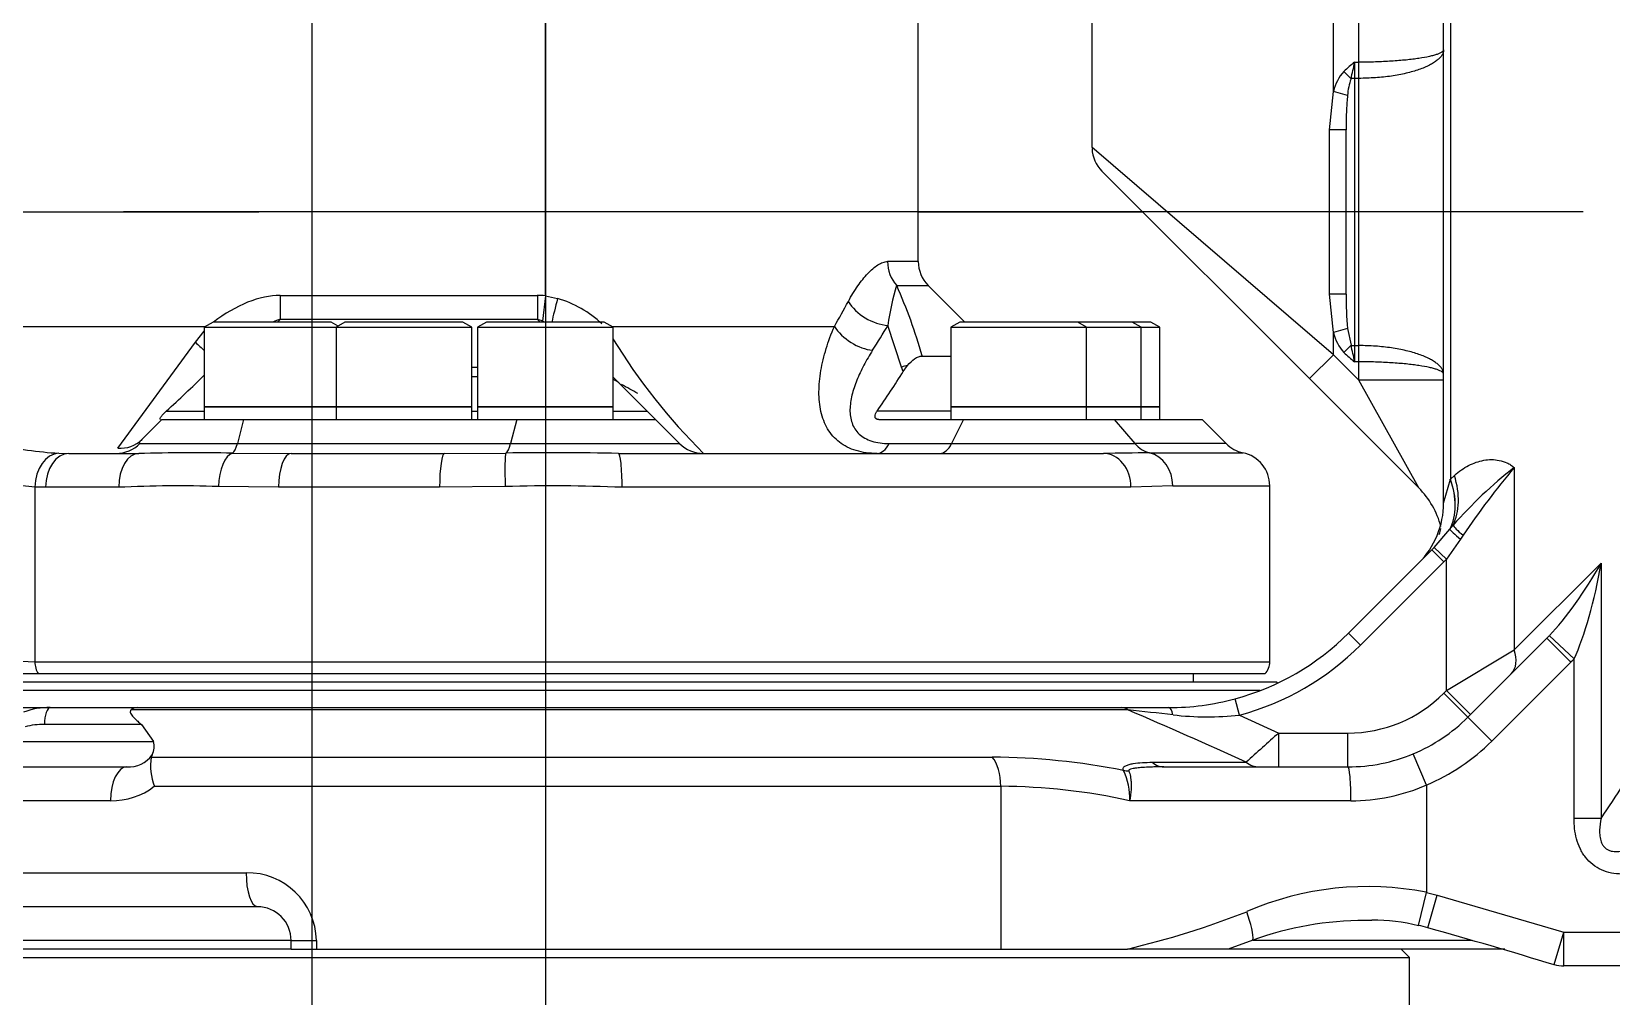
# Model space of a CAD drawing. Header units: millimetres. Extents: x 10462777 to 22643323, y 453826 to 1389191.
# Drawn here: x 11290266.3 to 11290455.7, y 583340.3 to 583456.1 of the extents above; entities that cross this region are included whole.
import ezdxf

# ---------------------------------------------------------------- set-up
doc = ezdxf.new("R2010")
doc.units = ezdxf.units.MM
doc.header["$LTSCALE"] = 200
doc.header["$MEASUREMENT"] = 0
doc.linetypes.add('CENTER2', pattern=[1.125, 0.75, -0.125, 0.125, -0.125])
doc.linetypes.add('PHANTOM', pattern=[2.5, 1.25, -0.25, 0.25, -0.25, 0.25, -0.25])
doc.layers.get('0').update_dxf_attribs({"linetype": 'CONTINUOUS'})
for name, color, linetype in [('$DDT_AUDIT_GENERATED_(1448)', 7, 'CONTINUOUS'), ('$DDT_AUDIT_GENERATED_(276)', 7, 'CONTINUOUS'), ('2', 2, 'CONTINUOUS'), ('A290-7329-X501', 7, 'CONTINUOUS'), ('A290-7329-X511', 7, 'CONTINUOUS'), ('DV1_DEFAULT', 7, 'CONTINUOUS'), ('LIBRL_A6-BA-10X3', 7, 'CONTINUOUS'), ('LIBRL_A97L-0001-', 7, 'CONTINUOUS'), ('LIBRL_A97L-0118-', 7, 'CONTINUOUS')]:
    doc.layers.add(name, color=color, linetype=linetype)
doc.layers.add('LAYOUT', color=8, linetype='CONTINUOUS', lineweight=25)

# ---------------------------------------------------------------- blocks, each defined once
blk = doc.blocks.new('r710ic')
at = {"layer": 'LAYOUT', "color": 3}
blk.add_circle((272041.37, 104232.63), 2050.12, dxfattribs=at)
blk = doc.blocks.new('A$C7DA30AB0')
at = {"layer": '$DDT_AUDIT_GENERATED_(1448)', "color": 7, "linetype": 'Continuous', "ltscale": 25.4}
blk.add_line((4688.16, 3025.99, 0), (4715.09, 3025.99, 0), dxfattribs=at)
at = {"layer": '$DDT_AUDIT_GENERATED_(276)', "color": 7, "linetype": 'Continuous', "ltscale": 25.4}
for p, q in [((4721.18, 2969.6, 0), (4721.18, 2970.61, 0)), ((4729.15, 2968.58, 0), (4555.17, 2968.58, 0)), ((4731.16, 2969.6, 0), (4555.76, 2969.6, 0)), ((4731.24, 2969.47, 0), (4731.16, 2969.6, 0)), ((4612.98, 2938.61, 0), (4575.75, 2938.61, 0)), ((4539.83, 2936.58, 0), (4747.09, 2936.58, 0)), ((4612.99, 2937.59, 0), (4563.36, 2937.59, 0)), ((4747.09, 2936.58, 0), (4746.08, 2937.59, 0)), ((4747.09, 2918.29, 0), (4747.09, 2936.58, 0))]:
    blk.add_line(p, q, dxfattribs=at)
at = {"layer": 'A290-7329-X501', "color": 7, "linetype": 'Continuous', "ltscale": 25.4}
for p, q in [((4643.46, 3015.93, 0), (4643.46, 3078.82, 0)), ((4688.16, 3020.05, 0), (4688.16, 3078.82, 0)), ((4688.16, 3020.05, 0), (4684.49, 3020.05, 0)), ((4611.66, 3015.99, 0), (4642.5, 3015.99, 0)), ((4611.66, 3015.99, 0), (4611.66, 3013.11, 0)), ((4642.5, 3015.99, 0), (4642.5, 3013.11, 0)), ((4643.46, 3015.93, 0), (4643.1, 3012.89, 0)), ((4643.46, 3015.93, 0), (4644.92, 3015.63, 0)), ((4685.58, 3017.18, 0), (4689.35, 3017.18, 0)), ((4693.75, 3012.78, 0), (4689.35, 3017.18, 0)), ((4574.62, 3012.27, 0), (4602.74, 3012.27, 0)), ((4611.66, 3013.11, 0), (4611.33, 3012.78, 0)), ((4642.5, 3013.11, 0), (4611.66, 3013.11, 0)), ((4642.83, 3012.78, 0), (4642.5, 3013.11, 0)), ((4643.35, 3012.78, 0), (4643.1, 3012.89, 0)), ((4651.41, 3012.27, 0), (4678.11, 3012.27, 0)), ((4686.18, 3007.37, 0), (4684.53, 3012.38, 0)), ((4592.2, 2997.67, 0), (4601.51, 3010.36, 0)), ((4601.51, 3010.36, 0), (4602.57, 3011.68, 0)), ((4688.65, 3008.71, 0), (4692.09, 3008.71, 0)), ((4634.63, 3007.37, 0), (4635.33, 3007.37, 0)), ((4651.59, 3006.17, 0), (4652.47, 3005.3, 0)), ((4686.37, 3006.87, 0), (4686.18, 3007.37, 0)), ((4686.37, 3006.87, 0), (4686.89, 3007.58, 0)), ((4655.65, 3002.11, 0), (4652.47, 3005.3, 0)), ((4597.49, 3001.09, 0), (4595.08, 2998.69, 0)), ((4597.49, 3001.09, 0), (4607.28, 3001.09, 0)), ((4598.01, 3002.11, 0), (4602.57, 3002.11, 0)), ((4607.28, 3001.09, 0), (4606.53, 2998.22, 0)), ((4607.28, 3001.09, 0), (4640.04, 3001.09, 0)), ((4634.63, 3002.11, 0), (4635.33, 3002.11, 0)), ((4640.04, 3001.09, 0), (4639.3, 2998.22, 0)), ((4640.04, 3001.09, 0), (4656.67, 3001.09, 0)), ((4651.59, 3002.11, 0), (4655.65, 3002.11, 0)), ((4655.65, 3002.11, 0), (4656.67, 3001.09, 0)), ((4656.67, 3001.09, 0), (4659.54, 2998.22, 0)), ((4692.09, 3002.11, 0), (4683.24, 3002.11, 0)), ((4683.43, 3001.09, 0), (4693.61, 3001.09, 0)), ((4693.61, 3001.09, 0), (4692.17, 2998.22, 0)), ((4693.61, 3001.09, 0), (4711.65, 3001.09, 0)), ((4711.65, 3001.09, 0), (4714.14, 2998.22, 0)), ((4711.65, 3001.09, 0), (4722.2, 3001.09, 0)), ((4725.07, 2998.22, 0), (4722.2, 3001.09, 0)), ((4585.11, 2997.06, 0), (4586.34, 2997.03, 0)), ((4586.34, 2997.03, 0), (4594.7, 2997.03, 0)), ((4594.84, 2998.22, 0), (4606.53, 2998.22, 0)), ((4605.94, 2997.08, 0), (4612.97, 2997.03, 0)), ((4606.53, 2998.22, 0), (4639.3, 2998.22, 0)), ((4612.97, 2997.03, 0), (4631.37, 2997.03, 0)), ((4631.37, 2997.03, 0), (4638.71, 2997.08, 0)), ((4639.3, 2998.22, 0), (4659.54, 2998.22, 0)), ((4652.23, 2997.03, 0), (4710.39, 2997.03, 0)), ((4684.67, 2998.22, 0), (4692.17, 2998.22, 0)), ((4692.17, 2998.22, 0), (4714.14, 2998.22, 0)), ((4725.07, 2998.22, 0), (4714.14, 2998.22, 0)), ((4715.9, 2997.12, 0), (4727.11, 2997.12, 0)), ((4583.53, 2992.97, 0), (4582.24, 2993, 0)), ((4582.24, 2993, 0), (4582.24, 2972.05, 0)), ((4592.31, 2992.97, 0), (4583.53, 2992.97, 0)), ((4611.48, 2992.97, 0), (4604.27, 2993.06, 0)), ((4630.78, 2992.97, 0), (4611.48, 2992.97, 0)), ((4638.64, 2993.06, 0), (4630.78, 2992.97, 0)), ((4713.67, 2992.97, 0), (4652.66, 2992.97, 0)), ((4718.69, 2993.14, 0), (4713.67, 2992.97, 0)), ((4718.69, 2993.14, 0), (4730.33, 2993.14, 0)), ((4730.33, 2972.05, 0), (4730.33, 2993.14, 0)), ((4582.24, 2972.05, 0), (4730.33, 2972.05, 0)), ((4582.66, 2970.61, 0), (4576.82, 2970.61, 0)), ((4729.73, 2970.61, 0), (4582.66, 2970.61, 0))]:
    blk.add_line(p, q, dxfattribs=at)
for centre, radius, start, end in [((4692.23, 3020.05, 0), 4.06, 180, 225), ((4640.97, 3002.59, 0), 13.62, 47.1067, 73.1224), ((4712.4, 3008.79, 0), 28.1, 162.6305, 172.6478), ((4627.06, 2991.2, 0), 64.03, 15.8764, 23.9359), ((4714.9, 3049.62, 0), 74.3, 211.5141, 225.0574), ((4526.33, 3081.96, 0), 107.3, 311.9158, 315.2813), ((4650.34, 3003.17, 0), 3.01, 45.0243, 65.3972), ((4601.35, 2740.84, 0), 256.27, 88.9721, 91.4864), ((4644.24, 2628.08, 0), 369.04, 88.76, 90.8586), ((4662.42, 3001.09, 0), 4.06, 225, 270), ((4747.15, 868.74, 0), 2128.6, 90.84115, 90.98961), ((4727.95, 3001.09, 0), 4.06, 225, 258.0471), ((4726.26, 2993.14, 0), 4.06, 0, 78.0471), ((4599.37, 2849.31, 0), 143.83, 88.048, 92.8141), ((4644.39, 2796.47, 0), 196.67, 87.5902, 91.6741), ((4583.43, 3025.55, 0), 53.51, 255.3266, 268.7286), ((4728.3, 2972.05, 0), 2.03, 314.9669, 0)]:
    blk.add_arc(centre, radius, start, end, dxfattribs=at)
for centre, major_axis, ratio, start_param, end_param in [((4688.22, 3020.05, 0), (0, 4.06), 0.91777, 1.570796, 2.356194), ((4606.63, 3005.93, 0), (-8.71, -8.71), 0.57735, 3.665191, 4.486711), ((4647.52, 3005.93, 0), (-8.71, 8.71), 0.57735, 5.65194, 5.759587), ((4645.06, 3015.63, 0), (-1.02, -3.93), 0.03166, 4.720611, 5.529674), ((4643.46, 3020.05, 0), (36.94, 43.93), 0.573025, 5.00118, 5.062934), ((4683.09, 3015.26, 0), (-3.51, 2.05), 0.57605, 0.793564, 2.294803), ((4606.63, 3005.93, 0), (7.05, 7.05), 0.305656, 0.523599, 0.675464), ((4647.52, 3005.93, 0), (-7.05, 7.05), 0.305656, 5.65194, 5.759587), ((4681.26, 3012.27, 0), (3.42, -2.19), 0.551654, 4.000946, 5.458705), ((4644.9, 3017.18, 0), (42.23, 42.23), 0.57735, 5.075786, 5.137539), ((4601.51, 3010.87, 0), (2.87, -2.87), 0.089046, 4.801201, 5.174896), ((4643.46, 3014.3, 0), (47.07, 47.07), 0.57735, 5.009764, 5.098764), ((4687.26, 3005.21, 0), (2.93, 0.85), 0.785723, 1.468521, 1.712562), ((4592.2, 3001.56, 0), (2.87, -2.87), 0.921515, 5.456964, 6.283185), ((4585.11, 2993, 0), (-0.25, -4.06), 0.704045, 3.228913, 4.755755), ((4586.34, 2992.97, 0), (0, -4.06), 0.689877, 3.141593, 4.712389), ((4592.01, 3001.09, 0), (0, 4.06), 0.985723, 3.141593, 3.926991), ((4594.7, 2992.97, 0), (0, -4.06), 0.58887, 3.141593, 4.712389), ((4606.1, 2993.06, 0), (-0.14, -4.06), 0.450971, 3.30288, 4.727919), ((4605.79, 3001.09, 0), (0, -4.06), 0.258819, 0.148938, 0.785398), ((4612.97, 2992.97, 0), (0, -4.06), 0.368205, 3.141593, 4.712389), ((4631.37, 2992.97, 0), (0, -4.06), 0.145997, 3.141593, 4.712389), ((4638.87, 2993.06, 0), (-0.13, 4.06), 0.055452, 0.144051, 1.569089), ((4638.55, 3001.09, 0), (0, -4.06), 0.258819, 0.148938, 0.785398), ((4652.23, 2992.97, 0), (0, -4.06), 0.105863, 1.570796, 3.141593), ((4683.23, 3001.09, 0), (0, 4.06), 0.5, 3.141593, 3.926991), ((4690.74, 3001.09, 0), (0, 4.06), 0.5, 3.141593, 3.926991), ((4710.39, 2992.97, 0), (0, -4.06), 0.808227, 1.570796, 3.141593), ((4716.63, 3001.09, 0), (0, -4.06), 0.866025, 5.497787, 6.074569), ((4715.17, 2993.14, 0), (0, -4.06), 0.866025, 1.570796, 2.932976), ((4583.68, 2972.05, 0), (0, -2.03), 0.704717, 4.712389, 5.498365)]:
    blk.add_ellipse(centre, major_axis=major_axis, ratio=ratio, start_param=start_param, end_param=end_param, dxfattribs=at)
for points, knots in [([(4679.79, 3015.26, 0), (4680.15, 3015.93, 0), (4680.53, 3016.55, 0), (4681.31, 3017.67, 0), (4681.71, 3018.17, 0), (4682.53, 3019.03, 0), (4682.93, 3019.39, 0), (4683.53, 3019.77, 0), (4683.73, 3019.87, 0), (4684.12, 3020.01, 0), (4684.3, 3020.05, 0), (4684.49, 3020.05, 0)], [0, 0, 0, 0, 0.25, 0.25, 0.5, 0.5, 0.75, 0.75, 0.875, 0.875, 1, 1, 1, 1]), ([(4683.23, 2997.03, 0), (4682.33, 2997.03, 0), (4681.5, 2997.14, 0), (4680.36, 2997.48, 0), (4680, 2997.62, 0), (4679.32, 2997.96, 0), (4679.01, 2998.15, 0), (4678.44, 2998.59, 0), (4678.18, 2998.84, 0), (4677.7, 2999.38, 0), (4677.49, 2999.67, 0), (4677.12, 3000.29, 0), (4676.97, 3000.62, 0), (4676.7, 3001.31, 0), (4676.59, 3001.68, 0), (4676.34, 3002.8, 0), (4676.26, 3003.59, 0), (4676.27, 3004.82, 0), (4676.29, 3005.24, 0), (4676.37, 3006.1, 0), (4676.43, 3006.53, 0), (4676.65, 3007.83, 0), (4676.86, 3008.71, 0), (4677.4, 3010.48, 0), (4677.73, 3011.37, 0), (4678.11, 3012.27, 0)], [0, 0, 0, 0, 0.125, 0.125, 0.1875, 0.1875, 0.25, 0.25, 0.3125, 0.3125, 0.375, 0.375, 0.4375, 0.4375, 0.5, 0.5, 0.625, 0.625, 0.6875, 0.6875, 0.75, 0.75, 0.875, 0.875, 1, 1, 1, 1]), ([(4682.7, 3009.4, 0), (4682.32, 3008.8, 0), (4681.96, 3008.2, 0), (4681.33, 3007, 0), (4681.05, 3006.4, 0), (4680.57, 3005.21, 0), (4680.37, 3004.62, 0), (4680.08, 3003.44, 0), (4680, 3002.85, 0), (4679.98, 3002, 0), (4680, 3001.73, 0), (4680.07, 3001.19, 0), (4680.14, 3000.93, 0), (4680.4, 3000.18, 0), (4680.68, 2999.74, 0), (4681.48, 2998.98, 0), (4681.99, 2998.7, 0), (4682.91, 2998.41, 0), (4683.24, 2998.34, 0), (4683.93, 2998.24, 0), (4684.29, 2998.22, 0), (4684.67, 2998.22, 0)], [0, 0, 0, 0, 0.125, 0.125, 0.25, 0.25, 0.375, 0.375, 0.5, 0.5, 0.5625, 0.5625, 0.625, 0.625, 0.75, 0.75, 0.875, 0.875, 0.9375, 0.9375, 1, 1, 1, 1]), ([(4686.89, 3007.58, 0), (4687.16, 3007.91, 0), (4687.44, 3008.18, 0), (4687.88, 3008.48, 0), (4688.03, 3008.56, 0), (4688.34, 3008.68, 0), (4688.49, 3008.71, 0), (4688.65, 3008.71, 0)], [0, 0, 0, 0, 0.5, 0.5, 0.75, 0.75, 1, 1, 1, 1]), ([(4634.61, 3006.27, 0), (4634.69, 3006.27, 0), (4634.78, 3006.27, 0), (4635.01, 3006.26, 0), (4635.16, 3006.25, 0), (4635.31, 3006.25, 0)], [0.48500207, 0.48500207, 0.48500207, 0.48500207, 0.5, 0.5, 0.52579168, 0.52579168, 0.52579168, 0.52579168]), ([(4597.31, 3001.09, 0), (4597.25, 3001.09, 0), (4597.24, 3001.14, 0), (4597.27, 3001.25, 0), (4597.28, 3001.29, 0), (4597.33, 3001.37, 0), (4597.36, 3001.42, 0), (4597.47, 3001.57, 0), (4597.56, 3001.67, 0), (4597.76, 3001.89, 0), (4597.88, 3002, 0), (4598.01, 3002.11, 0)], [0, 0, 0, 0, 0.25, 0.25, 0.375, 0.375, 0.5, 0.5, 0.75, 0.75, 1, 1, 1, 1]), ([(4683.43, 3001.09, 0), (4683.29, 3001.09, 0), (4683.17, 3001.13, 0), (4683.03, 3001.27, 0), (4682.99, 3001.36, 0), (4682.99, 3001.56, 0), (4683.01, 3001.67, 0), (4683.1, 3001.89, 0), (4683.16, 3002, 0), (4683.24, 3002.11, 0)], [0, 0, 0, 0, 0.25, 0.25, 0.5, 0.5, 0.75, 0.75, 1, 1, 1, 1]), ([(4568.88, 2999.36, 0), (4570.36, 2999.19, 0), (4571.81, 2998.97, 0), (4574.64, 2998.53, 0), (4576.02, 2998.29, 0), (4578.74, 2997.83, 0), (4580.06, 2997.61, 0), (4582.66, 2997.26, 0), (4583.91, 2997.12, 0), (4585.11, 2997.06, 0)], [0, 0, 0, 0, 0.25, 0.25, 0.5, 0.5, 0.75, 0.75, 1, 1, 1, 1]), ([(4595.08, 2998.69, 0), (4594.93, 2998.54, 0), (4594.83, 2998.42, 0), (4594.77, 2998.3, 0), (4594.76, 2998.27, 0), (4594.78, 2998.23, 0), (4594.8, 2998.22, 0), (4594.84, 2998.22, 0)], [0, 0, 0, 0, 0.5, 0.5, 0.75, 0.75, 1, 1, 1, 1]), ([(4582.24, 2993, 0), (4581.28, 2993.07, 0), (4580.26, 2993.22, 0), (4578.14, 2993.63, 0), (4577.04, 2993.88, 0), (4575.3, 2994.3, 0), (4574.72, 2994.44, 0), (4573.53, 2994.73, 0), (4572.92, 2994.87, 0), (4571.09, 2995.3, 0), (4569.83, 2995.58, 0), (4568.53, 2995.81, 0)], [0, 0, 0, 0, 0.25, 0.25, 0.5, 0.5, 0.625, 0.625, 0.75, 0.75, 1, 1, 1, 1])]:
    blk.add_open_spline(points, degree=3, knots=knots, dxfattribs=at)
at = {"layer": 'A290-7329-X511', "color": 7, "linetype": 'Continuous', "ltscale": 25.4}
for p, q in [((4741, 3043.95, 0), (4741, 3093.04, 0)), ((4737.95, 3040.45, 0), (4737.95, 3087.96, 0)), ((4708.99, 3079.83, 0), (4708.99, 3033.77, 0)), ((4751.16, 2991.08, 0), (4751.16, 3070.36, 0)), ((4751.97, 3068.87, 0), (4751.97, 2993.94, 0)), ((4740.06, 3041.97, 0), (4739.21, 3042.85, 0)), ((4740.49, 3043.95, 0), (4741, 3043.95, 0)), ((4740.49, 3043.95, 0), (4740.49, 3042.01, 0)), ((4741, 3042.01, 0), (4741, 3043.95, 0)), ((4737.47, 3035.84, 0), (4737.95, 3040.45, 0)), ((4739.64, 3039.97, 0), (4737.95, 3040.45, 0)), ((4741, 3042.01, 0), (4740.49, 3042.01, 0)), ((4740.49, 3042.01, 0), (4740.49, 3009.96, 0)), ((4741, 3009.96, 0), (4741, 3042.01, 0)), ((4739.47, 3035.84, 0), (4737.47, 3035.84, 0)), ((4737.47, 3016.14, 0), (4737.47, 3035.84, 0)), ((4739.47, 3016.14, 0), (4739.47, 3035.84, 0)), ((4737.95, 3008.87, 0), (4708.99, 3033.77, 0)), ((4735.07, 3006, 0), (4710.18, 3030.89, 0)), ((4737.95, 3011.52, 0), (4737.47, 3016.14, 0)), ((4739.47, 3016.14, 0), (4737.47, 3016.14, 0)), ((4739.64, 3012, 0), (4737.95, 3011.52, 0)), ((4739.64, 3012, 0), (4740.06, 3010.01, 0)), ((4737.95, 3008.87, 0), (4737.95, 3011.52, 0)), ((4740.06, 3010.01, 0), (4739.21, 3009.12, 0)), ((4740.49, 3009.96, 0), (4741, 3009.96, 0)), ((4740.49, 3009.96, 0), (4740.49, 3008.02, 0)), ((4741, 3008.02, 0), (4741, 3009.96, 0)), ((4735.07, 3006, 0), (4737.95, 3008.87, 0)), ((4737.95, 3008.87, 0), (4741, 3005.83, 0)), ((4741, 3008.02, 0), (4740.49, 3008.02, 0)), ((4741, 3005.83, 0), (4741, 3008.02, 0)), ((4748.18, 2992.89, 0), (4735.07, 3006, 0)), ((4751.16, 3005.83, 0), (4741, 3005.83, 0)), ((4748.18, 2992.89, 0), (4741, 3005.83, 0)), ((4759.62, 2995.34, 0), (4759.62, 2973.46, 0)), ((4751.16, 2991.08, 0), (4751.97, 2993.94, 0)), ((4751.97, 2993.94, 0), (4752.45, 2994.39, 0)), ((4751.97, 2993.94, 0), (4751.97, 2993.94, 0)), ((4750.04, 2985.76, 0), (4751.91, 2987.94, 0)), ((4751.91, 2987.94, 0), (4751.92, 2987.95, 0)), ((4751.92, 2987.95, 0), (4752.3, 2988.42, 0)), ((4753.5, 2987.22, 0), (4753.19, 2986.75, 0)), ((4739.76, 2975.48, 0), (4749.76, 2985.48, 0)), ((4749.76, 2985.48, 0), (4750.04, 2985.76, 0)), ((4751.2, 2984.04, 0), (4749.76, 2985.48, 0)), ((4751.51, 2984.36, 0), (4750.04, 2985.76, 0)), ((4753.19, 2986.75, 0), (4751.51, 2984.36, 0)), ((4753.19, 2986.75, 0), (4753.19, 2986.75, 0)), ((4751.2, 2984.04, 0), (4741.2, 2974.04, 0)), ((4751.51, 2984.36, 0), (4751.2, 2984.04, 0)), ((4751.51, 2968.59, 0), (4751.51, 2984.36, 0)), ((4759.62, 2973.46, 0), (4770.04, 2983.88, 0)), ((4770.04, 2983.88, 0), (4770.04, 2953.27, 0)), ((4741.2, 2974.04, 0), (4739.76, 2975.48, 0)), ((4754.06, 2965.39, 0), (4763.55, 2974.88, 0)), ((4766.42, 2972, 0), (4763.55, 2974.88, 0)), ((4766.8, 2972.39, 0), (4763.84, 2975.17, 0)), ((4751.51, 2968.59, 0), (4759.62, 2973.46, 0)), ((4766.8, 2953.27, 0), (4766.8, 2972.39, 0)), ((4766.42, 2972, 0), (4756.93, 2962.52, 0)), ((4751.19, 2968.26, 0), (4751.51, 2968.59, 0)), ((4754.06, 2965.39, 0), (4751.19, 2968.26, 0)), ((4754.38, 2965.71, 0), (4751.51, 2968.59, 0)), ((4548.04, 2966.55, 0), (4584.1, 2966.55, 0)), ((4584.1, 2966.55, 0), (4594.51, 2966.55, 0)), ((4594.51, 2966.55, 0), (4712.56, 2966.55, 0)), ((4712.56, 2966.55, 0), (4718.21, 2966.55, 0)), ((4726.68, 2965.64, 0), (4726.15, 2967.6, 0)), ((4595.03, 2964.52, 0), (4583.4, 2964.52, 0)), ((4713.3, 2966.27, 0), (4593.8, 2966.27, 0)), ((4595.03, 2964.52, 0), (4596.46, 2962.49, 0)), ((4726.68, 2965.64, 0), (4731.39, 2963.5, 0)), ((4754.06, 2965.39, 0), (4756.93, 2962.52, 0)), ((4731.39, 2959.44, 0), (4731.39, 2963.5, 0)), ((4731.39, 2963.5, 0), (4739.69, 2963.5, 0)), ((4739.69, 2959.44, 0), (4739.69, 2963.5, 0)), ((4576.44, 2962.49, 0), (4596.46, 2962.49, 0)), ((4596.31, 2960.89, 0), (4596.18, 2960.61, 0)), ((4749.09, 2957.26, 0), (4747.52, 2961.01, 0)), ((4574.19, 2959.44, 0), (4593.27, 2959.44, 0)), ((4596.18, 2960.61, 0), (4697.05, 2960.61, 0)), ((4716.22, 2959.99, 0), (4727.48, 2959.99, 0)), ((4717.61, 2959.44, 0), (4739.69, 2959.44, 0)), ((4698.06, 2957.1, 0), (4596.57, 2957.1, 0)), ((4698.06, 2957.1, 0), (4698.06, 2937.59, 0)), ((4749.09, 2957.26, 0), (4749.09, 2944.39, 0)), ((4591.33, 2955.37, 0), (4571.5, 2955.37, 0)), ((4740.05, 2955.37, 0), (4713.52, 2955.37, 0)), ((4766.8, 2953.27, 0), (4770.04, 2953.27, 0)), ((4562.96, 2946.74, 0), (4607.58, 2946.74, 0)), ((4748.16, 2940.43, 0), (4749.09, 2944.39, 0)), ((4749.09, 2944.39, 0), (4750.38, 2944.05, 0)), ((4749.27, 2940.15, 0), (4750.38, 2944.05, 0)), ((4750.38, 2944.05, 0), (4765.58, 2939.63, 0)), ((4608.92, 2942.67, 0), (4565.97, 2942.67, 0)), ((4612.98, 2938.61, 0), (4616.02, 2938.61, 0)), ((4612.98, 2937.59, 0), (4612.98, 2938.61, 0)), ((4616.02, 2938.61, 0), (4616.02, 2937.59, 0)), ((4728.3, 2938.65, 0), (4725.31, 2937.59, 0)), ((4728.3, 2938.65, 0), (4754.59, 2938.65, 0)), ((4764.43, 2935.73, 0), (4765.58, 2939.63, 0)), ((4765.58, 2935.56, 0), (4765.58, 2939.63, 0)), ((4765.58, 2939.63, 0), (4773.64, 2939.63, 0)), ((4612.98, 2937.59, 0), (4616.02, 2937.59, 0)), ((4616.02, 2937.59, 0), (4698.06, 2937.59, 0)), ((4698.06, 2937.59, 0), (4713.25, 2937.59, 0)), ((4725.31, 2937.59, 0), (4713.25, 2937.59, 0)), ((4758.49, 2937.59, 0), (4725.31, 2937.59, 0)), ((4773.64, 2935.56, 0), (4765.58, 2935.56, 0))]:
    blk.add_line(p, q, dxfattribs=at)
for centre, radius, start, end in [((4743.06, 3039.29, 0), 5.24, 137.2869, 167.2658), ((4752.55, 3028.7, 0), 19.45, 128.3509, 133.3341), ((4672.4, 3057.52, 0), 69.43, 347.0527, 348.73), ((4747.09, 3039.44, 0), 7.47, 160.2568, 175.9231), ((4779.75, 3036.26, 0), 40.28, 174.71, 177.1327), ((4779.75, 3036.26, 0), 40.28, 177.1327, 180.6023), ((4713.06, 3033.77, 0), 4.06, 182.4621, 225), ((4779.75, 3015.71, 0), 40.28, 179.3976, 185.29), ((4743.15, 3012.73, 0), 5.34, 193.0272, 222.4201), ((4672.4, 2994.45, 0), 69.43, 11.27, 12.9473), ((4752.55, 3023.27, 0), 19.45, 226.6659, 231.6491), ((4793.38, 2952.28, 0), 54.71, 128.0961, 138.6615), ((4839.01, 2929.02, 0), 103.44, 140.1249, 145.7591), ((4741, 2985.71, 0), 10.16, 14.5535, 45), ((4741, 2991.08, 0), 10.16, 315, 0), ((4737.45, 2991.04, 0), 13.71, 344.2437, 347.2626), ((4718.21, 2997.03, 0), 30.48, 285.1002, 315), ((4718.21, 2997.03, 0), 32.51, 285.1002, 315), ((4739.69, 2979.76, 0), 16.26, 270, 315), ((4583.92, 2957.99, 0), 8.56, 88.8116, 110.7516), ((4594.53, 2965.46, 0), 1.09, 91.1455, 131.6701), ((4718.21, 2997.03, 0), 30.48, 270, 285.1002), ((4583.22, 2956.16, 0), 8.36, 88.7562, 104.8415), ((4426.76, 307.62, 0), 2674.05, 83.73178, 83.84858), ((4497.79, 2460.65, 0), 549.63, 65.2981, 66.9148), ((4722.9, 3002.27, 0), 36.83, 263.483, 275.8991), ((4739.69, 2979.76, 0), 20.32, 292.6588, 315), ((6244.92, 1270.73, 0), 2270.74, 131.80024, 131.93295), ((4593.53, 2962.8, 0), 3.37, 265.6777, 325.5179), ((4594.71, 2961.85, 0), 1.86, 328.9828, 20.1256), ((4739.69, 2979.76, 0), 20.32, 270, 292.6588), ((4739.69, 2979.76, 0), 24.38, 292.6588, 315), ((4603.32, 2959.63, 0), 7.2, 172.1479, 200.5284), ((4696.51, 2877.58, 0), 83.03, 78.7044, 89.6315), ((4706.07, 2955.75, 0), 7.46, 357.0992, 25.8887), ((4591.53, 2963.57, 0), 8.19, 268.5345, 307.9475), ((4697.55, 2882.62, 0), 74.49, 77.6219, 89.6069), ((4740.04, 2978.03, 0), 22.66, 270.0228, 293.5175), ((4607.73, 2938.45, 0), 8.29, 1.1362, 91.0462), ((4742.02, 2908.89, 0), 36.2, 78.7449, 113.5469), ((4608.92, 2938.61, 0), 4.06, 0, 90), ((4688.88, 3040.57, 0), 105.82, 283.3147, 291.438), ((4741.69, 2901.99, 0), 39.03, 89.9257, 110.0778), ((4741.69, 2901.99, 0), 39.03, 88.7398, 89.9257), ((4742.98, 2920.89, 0), 20.16, 75.1159, 91.1809), ((4747.21, 2934.83, 0), 5.67, 68.8832, 80.3643), ((4589.96, 2369.41, 0), 592.54, 72.87781, 74.40427), ((4765.58, 2939.63, 0), 4.06, 253.4618, 270)]:
    blk.add_arc(centre, radius, start, end, dxfattribs=at)
for centre, major_axis, ratio, start_param, end_param in [((4740.49, 3041.53, 0), (-1.02, 0), 0.477966, 4.712389, 5.145434), ((4740.49, 3010.45, 0), (-1.02, 0), 0.477966, 1.137752, 1.570796), ((4743.85, 2993.94, 0), (7.18, -7.18), 0.684962, 0.211501, 0.970235), ((4743.86, 2993.94, 0), (7.18, -7.19), 0.684622, 0.21251, 0.971353), ((4744.34, 2994.39, 0), (6.71, -7.63), 0.705678, 0.286611, 1.014814), ((4753.52, 2986.75, 0), (-1.61, 1.24), 0.101445, 0.154355, 1.43953), ((4753.53, 2986.75, 0), (-1.61, 1.24), 0.101723, 0.155158, 1.439294), ((4753.89, 2987.22, 0), (-1.59, 1.26), 0.122747, 0.203227, 1.416798), ((4766.8, 2983.88, 0), (-6.53, -10.8), 0.222058, 0.779247, 1.704271), ((4766.8, 2983.88, 0), (2.57, 14.37), 0.21907, 3.826548, 4.751573), ((4760.67, 2977.75, 0), (6.43, 6.43), 0.446723, 4.712389, 4.758066), ((4756.38, 2973.46, 0), (2.87, -2.87), 0.684276, 0, 0.970702), ((4760.67, 2977.75, 0), (8.4, 8.4), 0.684276, 4.712389, 4.758066), ((4584.1, 2964.52, 0), (0, -2.03), 0.342531, 3.141593, 4.712389), ((4712.56, 2964.52, 0), (0, -2.03), 0.72, 2.613518, 3.141593), ((4718.21, 2964.52, 0), (0, -2.03), 0.303172, 2.181676, 3.141593), ((4710.18, 3025.99, 0), (0, -107.7), 0.753554, 0.829507, 0.930446), ((4593.27, 2955.37, 0), (0, 4.06), 0.479573, 0, 1.570796), ((4696.02, 2957.1, 0), (0, 4.06), 0.50223, 4.712389, 5.755111), ((4714.07, 2962.52, 0), (-3.55, -1.98), 0.837767, 0.795407, 0.961796), ((4717.61, 2963.5, 0), (0, -4.06), 0.675225, 5.755111, 6.283185), ((4729.07, 2963.5, 0), (0, -4.06), 0.779634, 5.755111, 6.283185), ((4739.69, 2955.37, 0), (0, -4.06), 0.088902, 1.570796, 3.141593), ((4608.92, 2946.74, 0), (0, -4.06), 0.330097, 4.712389, 6.283185), ((4726.7, 2942.07, 0), (1.42, -3.81), 0.199144, 0.388554, 1.496906)]:
    blk.add_ellipse(centre, major_axis=major_axis, ratio=ratio, start_param=start_param, end_param=end_param, dxfattribs=at)
for points, knots in [([(4751.16, 3045.44, 0), (4751.16, 3045.42, 0), (4751.15, 3045.4, 0), (4751.14, 3045.35, 0), (4751.12, 3045.33, 0), (4751.08, 3045.26, 0), (4751.03, 3045.21, 0), (4750.9, 3045.12, 0), (4750.82, 3045.07, 0), (4750.62, 3044.98, 0), (4750.4, 3044.89, 0), (4750.12, 3044.8, 0), (4749.81, 3044.72, 0), (4749.64, 3044.67, 0), (4749.08, 3044.55, 0), (4748.66, 3044.48, 0), (4747.96, 3044.37, 0), (4747.72, 3044.34, 0), (4747.2, 3044.27, 0), (4746.93, 3044.24, 0), (4746.1, 3044.16, 0), (4745.52, 3044.11, 0), (4744.59, 3044.05, 0), (4744.28, 3044.04, 0), (4743.64, 3044.01, 0), (4743.31, 3043.99, 0), (4742.33, 3043.96, 0), (4741.67, 3043.95, 0), (4741, 3043.95, 0)], [0, 0, 0, 0, 0.03125, 0.03125, 0.0625, 0.0625, 0.125, 0.125, 0.1875, 0.1875, 0.25, 0.3125, 0.3125, 0.375, 0.375, 0.5, 0.5, 0.5625, 0.5625, 0.625, 0.625, 0.75, 0.75, 0.8125, 0.8125, 0.875, 0.875, 1, 1, 1, 1]), ([(4751.16, 3045.44, 0), (4751.16, 3045.39, 0), (4751.15, 3045.34, 0), (4751.14, 3045.23, 0), (4751.12, 3045.18, 0), (4751.08, 3045.02, 0), (4751.03, 3044.91, 0), (4750.9, 3044.7, 0), (4750.82, 3044.59, 0), (4750.62, 3044.38, 0), (4750.4, 3044.18, 0), (4750.12, 3043.98, 0), (4749.81, 3043.78, 0), (4749.64, 3043.68, 0), (4749.08, 3043.4, 0), (4748.66, 3043.23, 0), (4747.96, 3042.98, 0), (4747.72, 3042.91, 0), (4747.2, 3042.76, 0), (4746.93, 3042.69, 0), (4746.1, 3042.49, 0), (4745.52, 3042.38, 0), (4744.59, 3042.24, 0), (4744.27, 3042.2, 0), (4743.63, 3042.13, 0), (4743.31, 3042.11, 0), (4742.33, 3042.04, 0), (4741.67, 3042.01, 0), (4741, 3042.01, 0)], [0, 0, 0, 0, 0.03125, 0.03125, 0.0625, 0.0625, 0.125, 0.125, 0.1875, 0.1875, 0.25, 0.3125, 0.3125, 0.375, 0.375, 0.5, 0.5, 0.5625, 0.5625, 0.625, 0.625, 0.75, 0.75, 0.8125, 0.8125, 0.875, 0.875, 1, 1, 1, 1]), ([(4751.16, 3006.53, 0), (4751.16, 3006.58, 0), (4751.15, 3006.64, 0), (4751.14, 3006.74, 0), (4751.12, 3006.8, 0), (4751.08, 3006.96, 0), (4751.03, 3007.06, 0), (4750.9, 3007.27, 0), (4750.82, 3007.38, 0), (4750.62, 3007.59, 0), (4750.4, 3007.8, 0), (4750.12, 3008, 0), (4749.81, 3008.19, 0), (4749.64, 3008.29, 0), (4749.08, 3008.57, 0), (4748.66, 3008.75, 0), (4747.96, 3008.99, 0), (4747.72, 3009.07, 0), (4747.2, 3009.22, 0), (4746.93, 3009.29, 0), (4746.1, 3009.48, 0), (4745.52, 3009.59, 0), (4744.59, 3009.73, 0), (4744.27, 3009.77, 0), (4743.63, 3009.84, 0), (4743.31, 3009.87, 0), (4742.33, 3009.94, 0), (4741.67, 3009.96, 0), (4741, 3009.96, 0)], [0, 0, 0, 0, 0.03125, 0.03125, 0.0625, 0.0625, 0.125, 0.125, 0.1875, 0.1875, 0.25, 0.3125, 0.3125, 0.375, 0.375, 0.5, 0.5, 0.5625, 0.5625, 0.625, 0.625, 0.75, 0.75, 0.8125, 0.8125, 0.875, 0.875, 1, 1, 1, 1]), ([(4751.16, 3006.53, 0), (4751.16, 3006.55, 0), (4751.15, 3006.58, 0), (4751.14, 3006.62, 0), (4751.12, 3006.65, 0), (4751.08, 3006.72, 0), (4751.03, 3006.76, 0), (4750.9, 3006.86, 0), (4750.82, 3006.9, 0), (4750.62, 3007, 0), (4750.4, 3007.09, 0), (4750.12, 3007.17, 0), (4749.81, 3007.26, 0), (4749.64, 3007.3, 0), (4749.08, 3007.42, 0), (4748.66, 3007.5, 0), (4747.96, 3007.6, 0), (4747.72, 3007.64, 0), (4747.2, 3007.7, 0), (4746.93, 3007.73, 0), (4746.1, 3007.81, 0), (4745.52, 3007.86, 0), (4744.59, 3007.92, 0), (4744.28, 3007.94, 0), (4743.64, 3007.97, 0), (4743.31, 3007.98, 0), (4742.33, 3008.01, 0), (4741.67, 3008.02, 0), (4741, 3008.02, 0)], [0, 0, 0, 0, 0.03125, 0.03125, 0.0625, 0.0625, 0.125, 0.125, 0.1875, 0.1875, 0.25, 0.3125, 0.3125, 0.375, 0.375, 0.5, 0.5, 0.5625, 0.5625, 0.625, 0.625, 0.75, 0.75, 0.8125, 0.8125, 0.875, 0.875, 1, 1, 1, 1]), ([(4752.45, 2994.39, 0), (4753, 2994.88, 0), (4753.57, 2995.27, 0), (4754.46, 2995.73, 0), (4754.76, 2995.86, 0), (4755.36, 2996.07, 0), (4755.67, 2996.15, 0), (4756.6, 2996.32, 0), (4757.21, 2996.32, 0), (4758.14, 2996.13, 0), (4758.45, 2996.04, 0), (4758.9, 2995.83, 0), (4759.05, 2995.75, 0), (4759.27, 2995.61, 0), (4759.34, 2995.56, 0), (4759.48, 2995.45, 0), (4759.56, 2995.4, 0), (4759.62, 2995.34, 0)], [0, 0, 0, 0, 0.25, 0.25, 0.375, 0.375, 0.5, 0.5, 0.75, 0.75, 0.875, 0.875, 0.9375, 0.9375, 0.96875, 0.96875, 1, 1, 1, 1]), ([(4593.8, 2966.27, 0), (4593.74, 2966.22, 0), (4593.71, 2966.17, 0), (4593.69, 2966.08, 0), (4593.69, 2966.03, 0), (4593.71, 2965.9, 0), (4593.75, 2965.82, 0), (4593.89, 2965.6, 0), (4594.02, 2965.46, 0), (4594.29, 2965.18, 0), (4594.43, 2965.05, 0), (4594.73, 2964.78, 0), (4594.88, 2964.65, 0), (4595.03, 2964.52, 0)], [0, 0, 0, 0, 0.0625, 0.0625, 0.125, 0.125, 0.25, 0.25, 0.5, 0.5, 0.75, 0.75, 1, 1, 1, 1]), ([(4712.78, 2959.01, 0), (4712.74, 2959.08, 0), (4712.72, 2959.14, 0), (4712.72, 2959.25, 0), (4712.74, 2959.3, 0), (4712.82, 2959.44, 0), (4712.92, 2959.52, 0), (4713.17, 2959.64, 0), (4713.31, 2959.69, 0), (4713.61, 2959.78, 0), (4713.78, 2959.81, 0), (4714.29, 2959.9, 0), (4714.66, 2959.93, 0), (4715.42, 2959.98, 0), (4715.82, 2959.99, 0), (4716.22, 2959.99, 0)], [0, 0, 0, 0, 0.0625, 0.0625, 0.125, 0.125, 0.25, 0.25, 0.375, 0.375, 0.5, 0.5, 0.75, 0.75, 1, 1, 1, 1]), ([(4716.43, 2959.43, 0), (4716.3, 2959.42, 0), (4716.18, 2959.42, 0), (4716.05, 2959.41, 0), (4715.7, 2959.4, 0), (4715.36, 2959.39, 0), (4715.03, 2959.36, 0), (4714.8, 2959.35, 0), (4714.58, 2959.33, 0), (4714.36, 2959.3, 0), (4714.22, 2959.28, 0), (4714.07, 2959.26, 0), (4713.94, 2959.23, 0), (4713.82, 2959.21, 0), (4713.7, 2959.18, 0), (4713.6, 2959.15, 0), (4713.55, 2959.13, 0), (4713.5, 2959.11, 0), (4713.46, 2959.08, 0), (4713.43, 2959.06, 0), (4713.41, 2959.04, 0), (4713.4, 2959.02, 0), (4713.4, 2959, 0), (4713.39, 2958.98, 0), (4713.4, 2958.96, 0), (4713.4, 2958.95, 0), (4713.4, 2958.95, 0), (4713.41, 2958.95, 0)], [0.2461237, 0.2461237, 0.2461237, 0.2461237, 0.326102, 0.326102, 0.326102, 0.5472904, 0.5472904, 0.5472904, 0.6973837, 0.6973837, 0.6973837, 0.7996325, 0.7996325, 0.7996325, 0.8904785, 0.8904785, 0.8904785, 0.9397736, 0.9397736, 0.9397736, 0.9722964, 0.9722964, 0.9722964, 0.9956267, 0.9956267, 0.9956267, 1, 1, 1, 1]), ([(4713.41, 2958.95, 0), (4713.49, 2958.77, 0), (4713.56, 2958.55, 0), (4713.63, 2958.17, 0), (4713.65, 2958.04, 0), (4713.68, 2957.75, 0), (4713.69, 2957.6, 0), (4713.7, 2957.13, 0), (4713.69, 2956.79, 0), (4713.65, 2956.27, 0), (4713.63, 2956.1, 0), (4713.58, 2955.74, 0), (4713.55, 2955.55, 0), (4713.52, 2955.37, 0)], [0, 0, 0, 0, 0.25, 0.25, 0.375, 0.375, 0.5, 0.5, 0.75, 0.75, 0.875, 0.875, 1, 1, 1, 1]), ([(4772.52, 2946.59, 0), (4772.1, 2946.59, 0), (4771.69, 2946.63, 0), (4770.88, 2946.79, 0), (4770.48, 2946.91, 0), (4769.73, 2947.25, 0), (4769.38, 2947.46, 0), (4768.72, 2947.98, 0), (4768.43, 2948.27, 0), (4768.05, 2948.76, 0), (4767.93, 2948.93, 0), (4767.72, 2949.29, 0), (4767.62, 2949.47, 0), (4767.35, 2950.03, 0), (4767.21, 2950.41, 0), (4767, 2951.21, 0), (4766.92, 2951.62, 0), (4766.82, 2952.44, 0), (4766.8, 2952.85, 0), (4766.8, 2953.27, 0)], [0, 0, 0, 0, 0.125, 0.125, 0.25, 0.25, 0.375, 0.375, 0.5, 0.5, 0.5625, 0.5625, 0.625, 0.625, 0.75, 0.75, 0.875, 0.875, 1, 1, 1, 1]), ([(4770.04, 2953.27, 0), (4769.95, 2952.8, 0), (4769.88, 2952.33, 0), (4769.86, 2951.62, 0), (4769.87, 2951.37, 0), (4769.93, 2950.89, 0), (4769.98, 2950.66, 0), (4770.11, 2950.32, 0), (4770.17, 2950.2, 0), (4770.29, 2949.99, 0), (4770.37, 2949.89, 0), (4770.54, 2949.71, 0), (4770.63, 2949.63, 0), (4770.84, 2949.5, 0), (4770.95, 2949.44, 0), (4771.18, 2949.36, 0), (4771.31, 2949.33, 0), (4771.55, 2949.29, 0), (4771.67, 2949.28, 0), (4772.04, 2949.28, 0), (4772.28, 2949.32, 0), (4772.52, 2949.38, 0)], [0, 0, 0, 0, 0.25, 0.25, 0.375, 0.375, 0.5, 0.5, 0.5625, 0.5625, 0.625, 0.625, 0.6875, 0.6875, 0.75, 0.75, 0.8125, 0.8125, 0.875, 0.875, 1, 1, 1, 1])]:
    blk.add_open_spline(points, degree=3, knots=knots, dxfattribs=at)
blk.add_open_spline([(4717.61, 2959.44, 0), (4717.21, 2959.44, 0), (4716.82, 2959.43, 0), (4716.43, 2959.43, 0)], degree=3, dxfattribs=at)
at = {"layer": 'DV1_DEFAULT', "color": 7, "linetype": 'CENTER2', "ltscale": 25.4}
blk.add_line((4643.46, 3176.51, 0), (4643.46, 2861.71, 0), dxfattribs=at)
at = {"layer": 'DV1_DEFAULT', "color": 1, "linetype": 'CENTER2', "ltscale": 7}
for p, q in [((5992.89, 3025.99, 0), (0, 3025.99, 0)), ((59.09, 3025.99, 0), (6051.98, 3025.99, 0))]:
    blk.add_line(p, q, dxfattribs=at)
at = {"layer": 'LAYOUT', "color": 6, "linetype": 'PHANTOM'}
blk.add_circle((3030.45, 3025.99, 0), 2693.02, dxfattribs=at)
at = {"layer": 'LIBRL_A6-BA-10X3', "color": 7, "linetype": 'Continuous', "ltscale": 25.4}
for p, q in [((4603.62, 3012.78, 0), (4602.57, 3012.17, 0)), ((4602.57, 3012.17, 0), (4602.57, 3002.62, 0)), ((4602.57, 3012.17, 0), (4618.37, 3012.17, 0)), ((4617.77, 3012.78, 0), (4603.62, 3012.78, 0)), ((4618.6, 3012.3, 0), (4617.77, 3012.78, 0)), ((4619.43, 3012.78, 0), (4618.37, 3012.17, 0)), ((4618.37, 3012.17, 0), (4618.37, 3002.62, 0)), ((4618.37, 3012.17, 0), (4634.63, 3012.17, 0)), ((4633.57, 3012.78, 0), (4619.43, 3012.78, 0)), ((4634.63, 3012.17, 0), (4633.57, 3012.78, 0)), ((4634.63, 3002.62, 0), (4634.63, 3012.17, 0)), ((4636.39, 3012.78, 0), (4635.33, 3012.17, 0)), ((4635.33, 3012.17, 0), (4635.33, 3002.62, 0)), ((4635.33, 3012.17, 0), (4651.59, 3012.17, 0)), ((4650.53, 3012.78, 0), (4636.39, 3012.78, 0)), ((4651.59, 3012.17, 0), (4650.53, 3012.78, 0)), ((4651.59, 3002.62, 0), (4651.59, 3012.17, 0)), ((4693.14, 3012.78, 0), (4692.09, 3012.17, 0)), ((4692.09, 3012.17, 0), (4692.09, 3002.62, 0)), ((4692.09, 3012.17, 0), (4708.34, 3012.17, 0)), ((4707.29, 3012.78, 0), (4693.14, 3012.78, 0)), ((4713.83, 3012.78, 0), (4707.29, 3012.78, 0)), ((4708.34, 3012.17, 0), (4707.29, 3012.78, 0)), ((4708.34, 3012.17, 0), (4714.89, 3012.17, 0)), ((4708.34, 3002.62, 0), (4708.34, 3012.17, 0)), ((4716.06, 3012.78, 0), (4713.83, 3012.78, 0)), ((4714.89, 3012.17, 0), (4713.83, 3012.78, 0)), ((4714.89, 3012.17, 0), (4717.12, 3012.17, 0)), ((4714.89, 3002.62, 0), (4714.89, 3012.17, 0)), ((4717.12, 3012.17, 0), (4716.06, 3012.78, 0)), ((4717.12, 3002.62, 0), (4717.12, 3012.17, 0)), ((4602.57, 3002.62, 0), (4618.37, 3002.62, 0)), ((4618.37, 3002.62, 0), (4634.63, 3002.62, 0)), ((4635.33, 3002.62, 0), (4651.59, 3002.62, 0)), ((4692.09, 3002.62, 0), (4708.34, 3002.62, 0)), ((4708.34, 3002.62, 0), (4714.89, 3002.62, 0)), ((4714.89, 3002.62, 0), (4717.12, 3002.62, 0))]:
    blk.add_line(p, q, dxfattribs=at)
at = {"layer": 'LIBRL_A97L-0001-', "color": 7, "linetype": 'Continuous', "ltscale": 25.4}
for p, q in [((4602.57, 3002.62, 0), (4602.57, 3001.09, 0)), ((4618.37, 3002.62, 0), (4602.57, 3002.62, 0)), ((4618.37, 3002.62, 0), (4618.37, 3001.09, 0)), ((4634.63, 3002.62, 0), (4618.37, 3002.62, 0)), ((4634.63, 3001.09, 0), (4634.63, 3002.62, 0)), ((4635.33, 3002.62, 0), (4635.33, 3001.09, 0)), ((4651.59, 3002.62, 0), (4635.33, 3002.62, 0)), ((4651.59, 3001.09, 0), (4651.59, 3002.62, 0)), ((4692.09, 3002.62, 0), (4692.09, 3001.09, 0)), ((4708.34, 3002.62, 0), (4692.09, 3002.62, 0)), ((4714.89, 3002.62, 0), (4708.34, 3002.62, 0)), ((4708.34, 3001.09, 0), (4708.34, 3002.62, 0)), ((4717.12, 3002.62, 0), (4714.89, 3002.62, 0)), ((4714.89, 3001.09, 0), (4714.89, 3002.62, 0)), ((4717.12, 3001.09, 0), (4717.12, 3002.62, 0))]:
    blk.add_line(p, q, dxfattribs=at)
at = {"layer": 'LIBRL_A97L-0118-', "color": 7, "linetype": 'Continuous', "ltscale": 25.4}
blk.add_arc((4062.8, 1969.84, 0), 1191.66, 60.22716, 60.33387, dxfattribs=at)

msp = doc.modelspace()

# ---------------------------------------------------------------- linework, layer by layer
at = {"layer": '2', "color": 252, "linetype": 'Continuous'}
msp.add_line((11290299.86081, 583780.2964, 0), (11290299.86081, 582942.82232, 0), dxfattribs=at)

# ---------------------------------------------------------------- block references
at = {"ltscale": 10}
msp.add_blockref('A$C7DA30AB0', (11285684.40366, 580408.4363), dxfattribs=at)
at = {"layer": 'LAYOUT', "color": 2, "rotation": 270}
msp.add_blockref('r710ic', (11186875.24796, 856316.46559, 0), dxfattribs=at)

doc.saveas('drawing.dxf')
